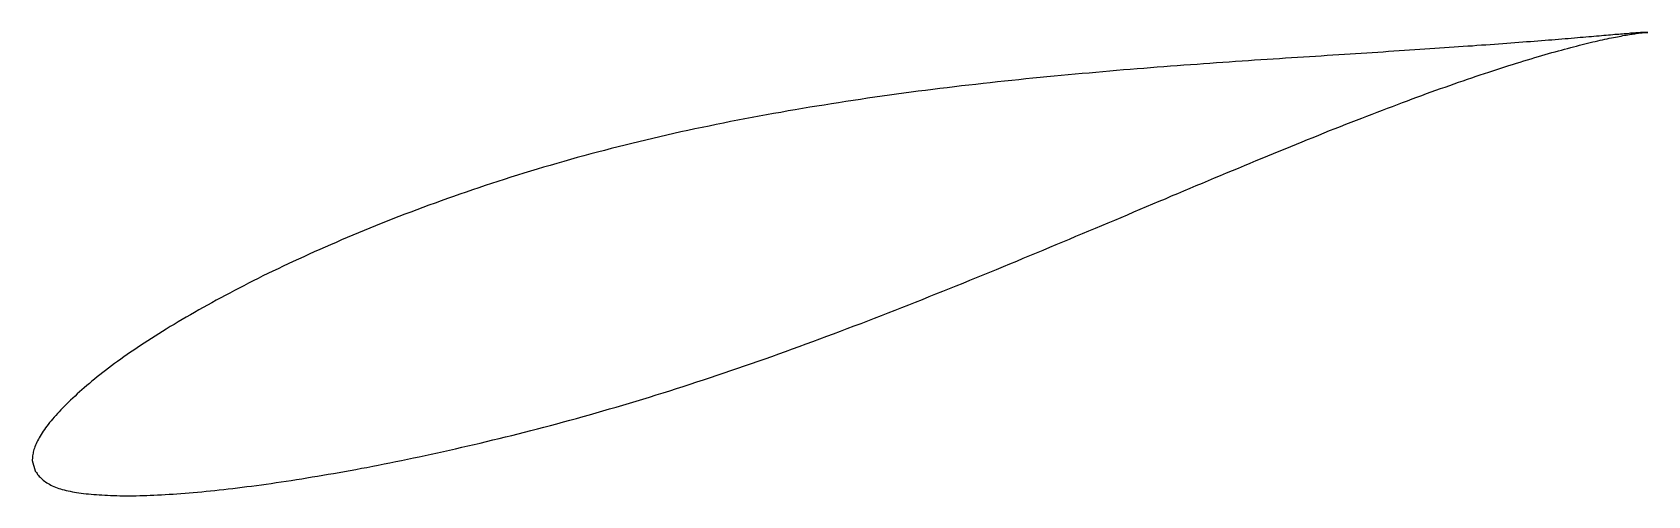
# Model space of a CAD drawing. Header units: metres. Extents: x -44 to 88, y -14 to 24.
import ezdxf

# ---------------------------------------------------------------- set-up
doc = ezdxf.new("R2010")
doc.units = ezdxf.units.M

msp = doc.modelspace()

# ---------------------------------------------------------------- linework, layer by layer
msp.add_lwpolyline([(88.42, 24.05), (88.42, 24.05), (88.41, 24.05), (88.39, 24.05), (88.38, 24.05), (88.35, 24.05), (88.32, 24.05), (88.29, 24.05), (88.25, 24.05), (88.2, 24.05), (88.15, 24.05), (88.1, 24.04), (88.03, 24.04), (87.97, 24.04), (87.9, 24.03), (87.82, 24.03), (87.74, 24.02), (87.65, 24.01), (87.56, 24.01), (87.46, 24), (87.36, 23.99), (87.25, 23.98), (87.14, 23.97), (87.02, 23.97), (86.9, 23.96), (86.77, 23.94), (86.64, 23.93), (86.5, 23.92), (86.35, 23.91), (86.2, 23.9), (86.05, 23.88), (85.89, 23.87), (85.73, 23.86), (85.56, 23.84), (85.38, 23.83), (85.2, 23.81), (85.02, 23.8), (84.83, 23.78), (84.64, 23.76), (84.44, 23.75), (84.23, 23.73), (84.02, 23.71), (83.81, 23.69), (83.59, 23.67), (83.37, 23.65), (83.14, 23.64), (82.9, 23.62), (82.67, 23.6), (82.42, 23.57), (82.17, 23.55), (81.92, 23.53), (81.66, 23.51), (81.4, 23.49), (81.13, 23.47), (80.86, 23.45), (80.58, 23.42), (80.3, 23.4), (80.02, 23.38), (79.72, 23.35), (79.43, 23.33), (79.13, 23.31), (78.82, 23.28), (78.51, 23.26), (78.2, 23.24), (77.88, 23.21), (77.56, 23.19), (77.23, 23.16), (76.9, 23.14), (76.56, 23.11), (76.22, 23.09), (75.87, 23.06), (75.52, 23.04), (75.17, 23.01), (74.81, 22.99), (74.45, 22.96), (74.08, 22.93), (73.71, 22.91), (73.33, 22.88), (72.95, 22.86), (72.57, 22.83), (72.18, 22.8), (71.79, 22.77), (71.39, 22.75), (70.99, 22.72), (70.59, 22.69), (70.18, 22.67), (69.77, 22.64), (69.35, 22.61), (68.93, 22.58), (68.51, 22.56), (68.08, 22.53), (67.65, 22.5), (67.21, 22.47), (66.77, 22.44), (66.33, 22.41), (65.88, 22.38), (65.43, 22.35), (64.98, 22.33), (64.52, 22.3), (64.06, 22.27), (63.6, 22.24), (63.13, 22.21), (62.66, 22.18), (62.19, 22.15), (61.71, 22.11), (61.23, 22.08), (60.75, 22.05), (60.26, 22.02), (59.77, 21.99), (59.27, 21.96), (58.78, 21.93), (58.28, 21.89), (57.78, 21.86), (57.27, 21.83), (56.76, 21.79), (56.25, 21.76), (55.74, 21.72), (55.22, 21.69), (54.7, 21.65), (54.18, 21.62), (53.66, 21.58), (53.13, 21.54), (52.6, 21.51), (52.07, 21.47), (51.54, 21.43), (51, 21.39), (50.46, 21.35), (49.92, 21.31), (49.38, 21.27), (48.83, 21.23), (48.28, 21.19), (47.73, 21.14), (47.18, 21.1), (46.63, 21.06), (46.07, 21.01), (45.51, 20.97), (44.95, 20.92), (44.39, 20.87), (43.83, 20.82), (43.26, 20.77), (42.7, 20.72), (42.13, 20.67), (41.56, 20.62), (40.99, 20.57), (40.41, 20.52), (39.84, 20.46), (39.26, 20.41), (38.69, 20.35), (38.11, 20.29), (37.53, 20.23), (36.95, 20.17), (36.37, 20.11), (35.78, 20.05), (35.2, 19.99), (34.62, 19.92), (34.03, 19.86), (33.44, 19.79), (32.86, 19.72), (32.27, 19.66), (31.68, 19.59), (31.09, 19.51), (30.5, 19.44), (29.91, 19.37), (29.32, 19.29), (28.73, 19.22), (28.14, 19.14), (27.55, 19.06), (26.95, 18.98), (26.36, 18.9), (25.77, 18.82), (25.18, 18.73), (24.58, 18.65), (23.99, 18.56), (23.4, 18.47), (22.8, 18.38), (22.21, 18.29), (21.62, 18.2), (21.03, 18.1), (20.43, 18.01), (19.84, 17.91), (19.25, 17.81), (18.66, 17.71), (18.07, 17.61), (17.48, 17.5), (16.89, 17.4), (16.3, 17.29), (15.71, 17.18), (15.12, 17.07), (14.54, 16.96), (13.95, 16.85), (13.37, 16.74), (12.78, 16.62), (12.2, 16.5), (11.62, 16.38), (11.03, 16.26), (10.45, 16.14), (9.88, 16.01), (9.3, 15.89), (8.72, 15.76), (8.15, 15.63), (7.57, 15.5), (7, 15.36), (6.43, 15.23), (5.86, 15.09), (5.29, 14.96), (4.73, 14.82), (4.16, 14.67), (3.6, 14.53), (3.04, 14.38), (2.48, 14.24), (1.92, 14.09), (1.36, 13.94), (0.81, 13.79), (0.26, 13.63), (-0.29, 13.48), (-0.84, 13.32), (-1.39, 13.16), (-1.93, 13), (-2.47, 12.84), (-3.01, 12.68), (-3.55, 12.52), (-4.08, 12.35), (-4.62, 12.18), (-5.15, 12.01), (-5.67, 11.84), (-6.2, 11.67), (-6.72, 11.5), (-7.24, 11.32), (-7.76, 11.15), (-8.28, 10.97), (-8.79, 10.79), (-9.3, 10.62), (-9.81, 10.44), (-10.32, 10.25), (-10.82, 10.07), (-11.32, 9.89), (-11.82, 9.7), (-12.31, 9.52), (-12.8, 9.33), (-13.29, 9.15), (-13.78, 8.96), (-14.26, 8.77), (-14.74, 8.58), (-15.22, 8.39), (-15.69, 8.2), (-16.16, 8.01), (-16.63, 7.82), (-17.09, 7.63), (-17.56, 7.44), (-18.02, 7.24), (-18.47, 7.05), (-18.92, 6.85), (-19.37, 6.66), (-19.82, 6.46), (-20.26, 6.27), (-20.7, 6.07), (-21.13, 5.88), (-21.57, 5.68), (-21.99, 5.48), (-22.42, 5.28), (-22.84, 5.09), (-23.26, 4.89), (-23.67, 4.69), (-24.09, 4.49), (-24.49, 4.29), (-24.9, 4.1), (-25.3, 3.9), (-25.69, 3.7), (-26.09, 3.5), (-26.47, 3.3), (-26.86, 3.1), (-27.24, 2.9), (-27.62, 2.7), (-27.99, 2.51), (-28.36, 2.31), (-28.73, 2.11), (-29.09, 1.91), (-29.45, 1.71), (-29.8, 1.52), (-30.15, 1.32), (-30.5, 1.12), (-30.84, 0.92), (-31.18, 0.73), (-31.51, 0.53), (-31.84, 0.34), (-32.17, 0.14), (-32.49, -0.05), (-32.81, -0.25), (-33.12, -0.44), (-33.43, -0.63), (-33.73, -0.83), (-34.03, -1.02), (-34.33, -1.21), (-34.62, -1.4), (-34.91, -1.59), (-35.19, -1.78), (-35.47, -1.97), (-35.74, -2.15), (-36.01, -2.34), (-36.28, -2.53), (-36.54, -2.71), (-36.8, -2.9), (-37.05, -3.08), (-37.3, -3.26), (-37.54, -3.45), (-37.78, -3.63), (-38.01, -3.81), (-38.24, -3.99), (-38.47, -4.17), (-38.69, -4.35), (-38.9, -4.52), (-39.11, -4.7), (-39.32, -4.87), (-39.52, -5.05), (-39.72, -5.22), (-39.91, -5.39), (-40.1, -5.56), (-40.28, -5.73), (-40.46, -5.9), (-40.64, -6.06), (-40.81, -6.22), (-40.97, -6.39), (-41.13, -6.55), (-41.29, -6.71), (-41.44, -6.86), (-41.58, -7.02), (-41.72, -7.17), (-41.86, -7.32), (-41.99, -7.47), (-42.12, -7.62), (-42.24, -7.77), (-42.36, -7.91), (-42.48, -8.06), (-42.58, -8.2), (-42.69, -8.34), (-42.79, -8.47), (-42.88, -8.61), (-42.97, -8.75), (-43.06, -8.88), (-43.14, -9.01), (-43.21, -9.14), (-43.28, -9.27), (-43.35, -9.39), (-43.41, -9.52), (-43.46, -9.64), (-43.51, -9.76), (-43.56, -9.88), (-43.6, -9.99), (-43.64, -10.1), (-43.67, -10.21), (-43.7, -10.32), (-43.72, -10.42), (-43.74, -10.52), (-43.75, -10.62), (-43.76, -10.71), (-43.77, -10.79), (-43.77, -10.86), (-43.78, -10.92), (-43.78, -10.97), (-43.78, -11), (-43.55, -11.85), (-43.55, -11.85), (-43.53, -11.87), (-43.51, -11.9), (-43.48, -11.94), (-43.44, -12), (-43.39, -12.07), (-43.34, -12.15), (-43.27, -12.23), (-43.21, -12.31), (-43.13, -12.38), (-43.06, -12.46), (-42.97, -12.54), (-42.89, -12.62), (-42.79, -12.69), (-42.7, -12.76), (-42.59, -12.83), (-42.49, -12.89), (-42.38, -12.96), (-42.26, -13.02), (-42.14, -13.08), (-42.01, -13.13), (-41.88, -13.19), (-41.75, -13.24), (-41.61, -13.29), (-41.47, -13.34), (-41.32, -13.38), (-41.16, -13.42), (-41.01, -13.46), (-40.84, -13.5), (-40.68, -13.53), (-40.5, -13.57), (-40.33, -13.6), (-40.15, -13.63), (-39.96, -13.66), (-39.77, -13.68), (-39.58, -13.71), (-39.38, -13.73), (-39.17, -13.75), (-38.96, -13.77), (-38.75, -13.79), (-38.53, -13.8), (-38.31, -13.82), (-38.08, -13.83), (-37.85, -13.85), (-37.61, -13.86), (-37.37, -13.87), (-37.12, -13.88), (-36.87, -13.88), (-36.61, -13.89), (-36.35, -13.89), (-36.09, -13.89), (-35.82, -13.89), (-35.55, -13.89), (-35.27, -13.89), (-34.99, -13.88), (-34.7, -13.88), (-34.41, -13.87), (-34.12, -13.86), (-33.82, -13.85), (-33.52, -13.83), (-33.21, -13.82), (-32.9, -13.8), (-32.58, -13.78), (-32.26, -13.76), (-31.94, -13.74), (-31.61, -13.71), (-31.28, -13.69), (-30.94, -13.66), (-30.6, -13.63), (-30.26, -13.6), (-29.91, -13.57), (-29.56, -13.53), (-29.2, -13.5), (-28.84, -13.46), (-28.48, -13.42), (-28.11, -13.38), (-27.74, -13.34), (-27.36, -13.29), (-26.98, -13.25), (-26.6, -13.2), (-26.22, -13.15), (-25.83, -13.1), (-25.43, -13.05), (-25.03, -12.99), (-24.63, -12.94), (-24.23, -12.88), (-23.82, -12.82), (-23.41, -12.76), (-23, -12.7), (-22.58, -12.64), (-22.16, -12.57), (-21.73, -12.5), (-21.3, -12.43), (-20.87, -12.36), (-20.44, -12.29), (-20, -12.22), (-19.56, -12.14), (-19.12, -12.07), (-18.67, -11.99), (-18.22, -11.91), (-17.77, -11.82), (-17.31, -11.74), (-16.85, -11.65), (-16.39, -11.57), (-15.92, -11.48), (-15.46, -11.39), (-14.99, -11.29), (-14.51, -11.2), (-14.04, -11.1), (-13.56, -11.01), (-13.08, -10.91), (-12.59, -10.8), (-12.11, -10.7), (-11.62, -10.6), (-11.13, -10.49), (-10.63, -10.38), (-10.14, -10.27), (-9.64, -10.16), (-9.14, -10.05), (-8.64, -9.93), (-8.13, -9.81), (-7.62, -9.7), (-7.12, -9.58), (-6.6, -9.45), (-6.09, -9.33), (-5.57, -9.21), (-5.06, -9.08), (-4.54, -8.95), (-4.02, -8.82), (-3.49, -8.69), (-2.97, -8.55), (-2.44, -8.42), (-1.91, -8.28), (-1.38, -8.14), (-0.85, -8), (-0.32, -7.85), (0.22, -7.71), (0.76, -7.56), (1.29, -7.41), (1.83, -7.26), (2.37, -7.11), (2.91, -6.95), (3.46, -6.79), (4, -6.64), (4.55, -6.48), (5.09, -6.31), (5.64, -6.15), (6.19, -5.98), (6.74, -5.81), (7.29, -5.64), (7.84, -5.47), (8.39, -5.3), (8.94, -5.12), (9.5, -4.94), (10.05, -4.76), (10.61, -4.58), (11.16, -4.4), (11.72, -4.21), (12.28, -4.03), (12.83, -3.84), (13.39, -3.65), (13.95, -3.46), (14.51, -3.27), (15.07, -3.07), (15.63, -2.88), (16.19, -2.68), (16.75, -2.48), (17.31, -2.28), (17.87, -2.08), (18.43, -1.87), (18.99, -1.67), (19.55, -1.46), (20.11, -1.26), (20.67, -1.05), (21.23, -0.84), (21.79, -0.63), (22.35, -0.42), (22.91, -0.21), (23.47, 0.01), (24.04, 0.22), (24.59, 0.44), (25.15, 0.65), (25.71, 0.87), (26.27, 1.09), (26.83, 1.3), (27.39, 1.52), (27.95, 1.74), (28.5, 1.96), (29.06, 2.18), (29.62, 2.41), (30.17, 2.63), (30.73, 2.85), (31.28, 3.07), (31.83, 3.3), (32.39, 3.52), (32.94, 3.75), (33.49, 3.97), (34.04, 4.19), (34.59, 4.42), (35.14, 4.64), (35.69, 4.87), (36.23, 5.09), (36.78, 5.32), (37.32, 5.55), (37.86, 5.77), (38.41, 6), (38.95, 6.22), (39.49, 6.45), (40.02, 6.67), (40.56, 6.9), (41.1, 7.12), (41.63, 7.35), (42.16, 7.57), (42.69, 7.79), (43.22, 8.02), (43.75, 8.24), (44.28, 8.46), (44.81, 8.68), (45.33, 8.9), (45.85, 9.12), (46.37, 9.34), (46.89, 9.56), (47.41, 9.78), (47.92, 10), (48.44, 10.22), (48.95, 10.43), (49.46, 10.65), (49.96, 10.86), (50.47, 11.07), (50.97, 11.29), (51.48, 11.5), (51.98, 11.71), (52.47, 11.92), (52.97, 12.13), (53.46, 12.33), (53.95, 12.54), (54.44, 12.74), (54.93, 12.94), (55.42, 13.15), (55.9, 13.35), (56.38, 13.55), (56.86, 13.74), (57.33, 13.94), (57.8, 14.13), (58.27, 14.33), (58.74, 14.52), (59.21, 14.71), (59.67, 14.9), (60.13, 15.09), (60.59, 15.27), (61.04, 15.45), (61.5, 15.64), (61.95, 15.82), (62.39, 16), (62.84, 16.17), (63.28, 16.35), (63.72, 16.52), (64.15, 16.69), (64.59, 16.86), (65.02, 17.03), (65.44, 17.19), (65.87, 17.36), (66.29, 17.52), (66.71, 17.68), (67.12, 17.84), (67.53, 17.99), (67.94, 18.15), (68.35, 18.3), (68.75, 18.45), (69.15, 18.6), (69.54, 18.74), (69.94, 18.89), (70.32, 19.03), (70.71, 19.17), (71.09, 19.31), (71.47, 19.44), (71.85, 19.57), (72.22, 19.71), (72.59, 19.84), (72.95, 19.96), (73.31, 20.09), (73.67, 20.21), (74.03, 20.33), (74.38, 20.45), (74.72, 20.57), (75.07, 20.68), (75.41, 20.79), (75.74, 20.9), (76.07, 21.01), (76.4, 21.12), (76.73, 21.22), (77.05, 21.33), (77.36, 21.43), (77.67, 21.52), (77.98, 21.62), (78.29, 21.71), (78.59, 21.8), (78.88, 21.89), (79.18, 21.98), (79.47, 22.07), (79.75, 22.15), (80.03, 22.23), (80.31, 22.31), (80.58, 22.39), (80.85, 22.46), (81.11, 22.53), (81.37, 22.6), (81.62, 22.67), (81.87, 22.74), (82.12, 22.81), (82.36, 22.87), (82.6, 22.93), (82.83, 22.99), (83.06, 23.05), (83.28, 23.1), (83.5, 23.16), (83.72, 23.21), (83.93, 23.26), (84.13, 23.31), (84.34, 23.35), (84.53, 23.4), (84.73, 23.44), (84.91, 23.48), (85.1, 23.52), (85.27, 23.56), (85.45, 23.6), (85.62, 23.63), (85.78, 23.66), (85.94, 23.69), (86.09, 23.72), (86.24, 23.75), (86.39, 23.78), (86.53, 23.81), (86.66, 23.83), (86.79, 23.85), (86.92, 23.87), (87.04, 23.89), (87.16, 23.91), (87.27, 23.93), (87.37, 23.94), (87.47, 23.96), (87.57, 23.97), (87.66, 23.98), (87.75, 24), (87.83, 24.01), (87.9, 24.01), (87.97, 24.02), (88.04, 24.03), (88.1, 24.04), (88.15, 24.04), (88.2, 24.04), (88.25, 24.05), (88.29, 24.05), (88.32, 24.05), (88.35, 24.05), (88.38, 24.05), (88.39, 24.05), (88.41, 24.05), (88.42, 24.05), (88.42, 24.05)], close=True)

doc.saveas('drawing.dxf')
